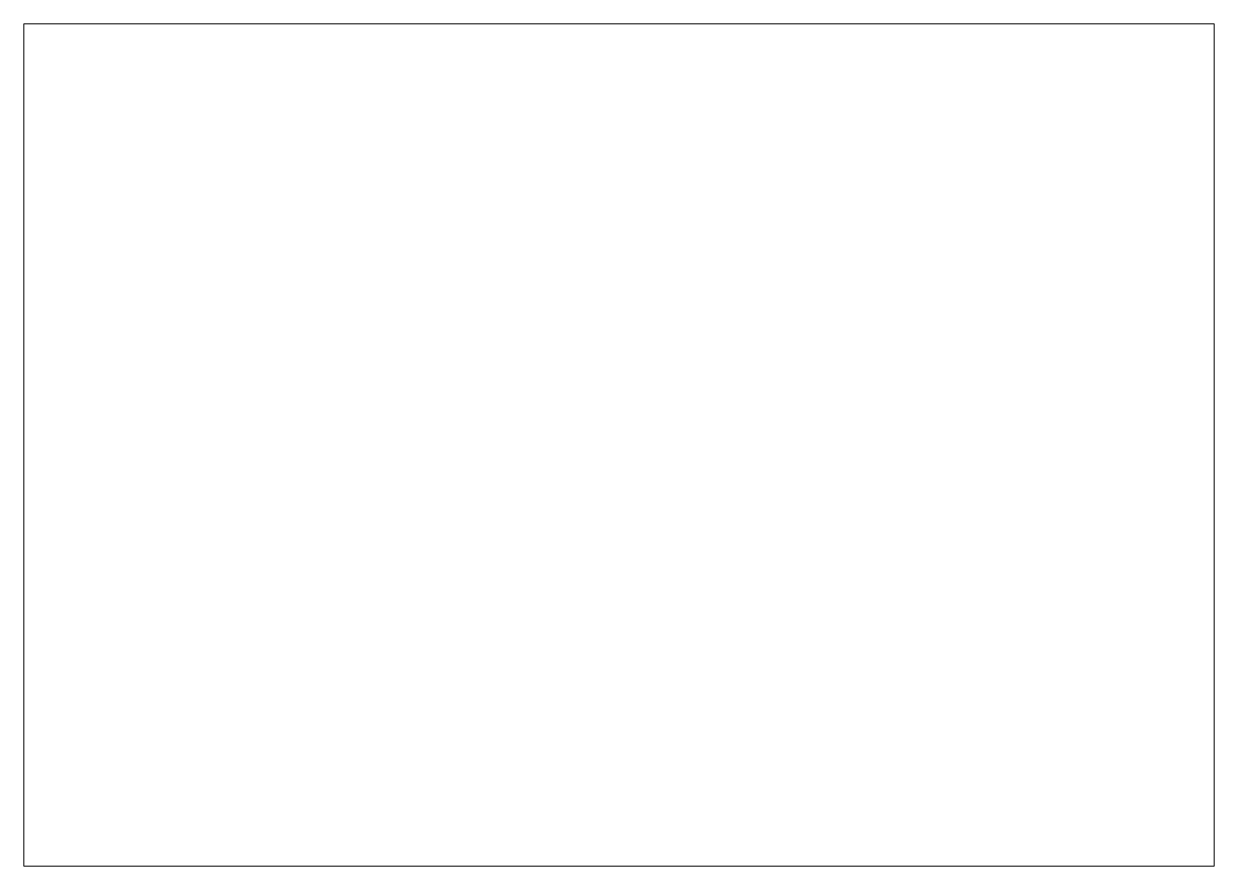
# Paper-space layout 'HDM_23' of a CAD drawing. Header units: millimetres. Extents: x 0 to 420, y 0 to 297.
# The model-space entities are those that its viewports show. They can reach past a viewport. Long polylines and large blocks are cut down to what shows.
import ezdxf

# ---------------------------------------------------------------- set-up
doc = ezdxf.new("R2010")
doc.units = ezdxf.units.MM
doc.layers.add('0-图框图名', color=2, linetype='Continuous')
doc.layers.add('AA_填充算量层', color=7, linetype='Continuous')

msp = doc.modelspace()

# ---------------------------------------------------------------- hatches: boundary and pattern name
at = {"layer": 'AA_填充算量层', "true_color": 0x6464ff}
h = msp.add_hatch(dxfattribs=at)
h.set_pattern_fill('ANSI31', color=171, scale=0.8)
h.paths.add_polyline_path([(929.254, -1124.8462), (928.0376, -1124.697), (928.4787, -1124.2986)])
h = msp.add_hatch(dxfattribs=at)
h.set_pattern_fill('ANSI31', color=171, scale=0.8)
h.paths.add_polyline_path([(732.483, -1127.2676), (732.1139, -1127.5042), (732.2879, -1127.1121)])
h = msp.add_hatch(dxfattribs=at)
h.set_pattern_fill('ANSI31', color=171, scale=0.8)
h.paths.add_polyline_path([(784.0041, -1132.972), (782.0923, -1133.0323), (782.5058, -1132.3147)])
h = msp.add_hatch(dxfattribs=at)
h.set_pattern_fill('ANSI31', color=171, scale=0.8)
h.paths.add_polyline_path([(983.011, -1131.8624), (980.8339, -1132.0219), (980.8339, -1132.0219), (981.1349, -1131.373)])

psp = doc.layouts.new('HDM_23')

# ---------------------------------------------------------------- viewports
at = {"layer": '0-图框图名'}
psp.add_viewport(center=(210, 148.5), size=(420, 297), view_center_point=(840, -1039.5), view_height=297, dxfattribs=at)

doc.saveas('drawing.dxf')
